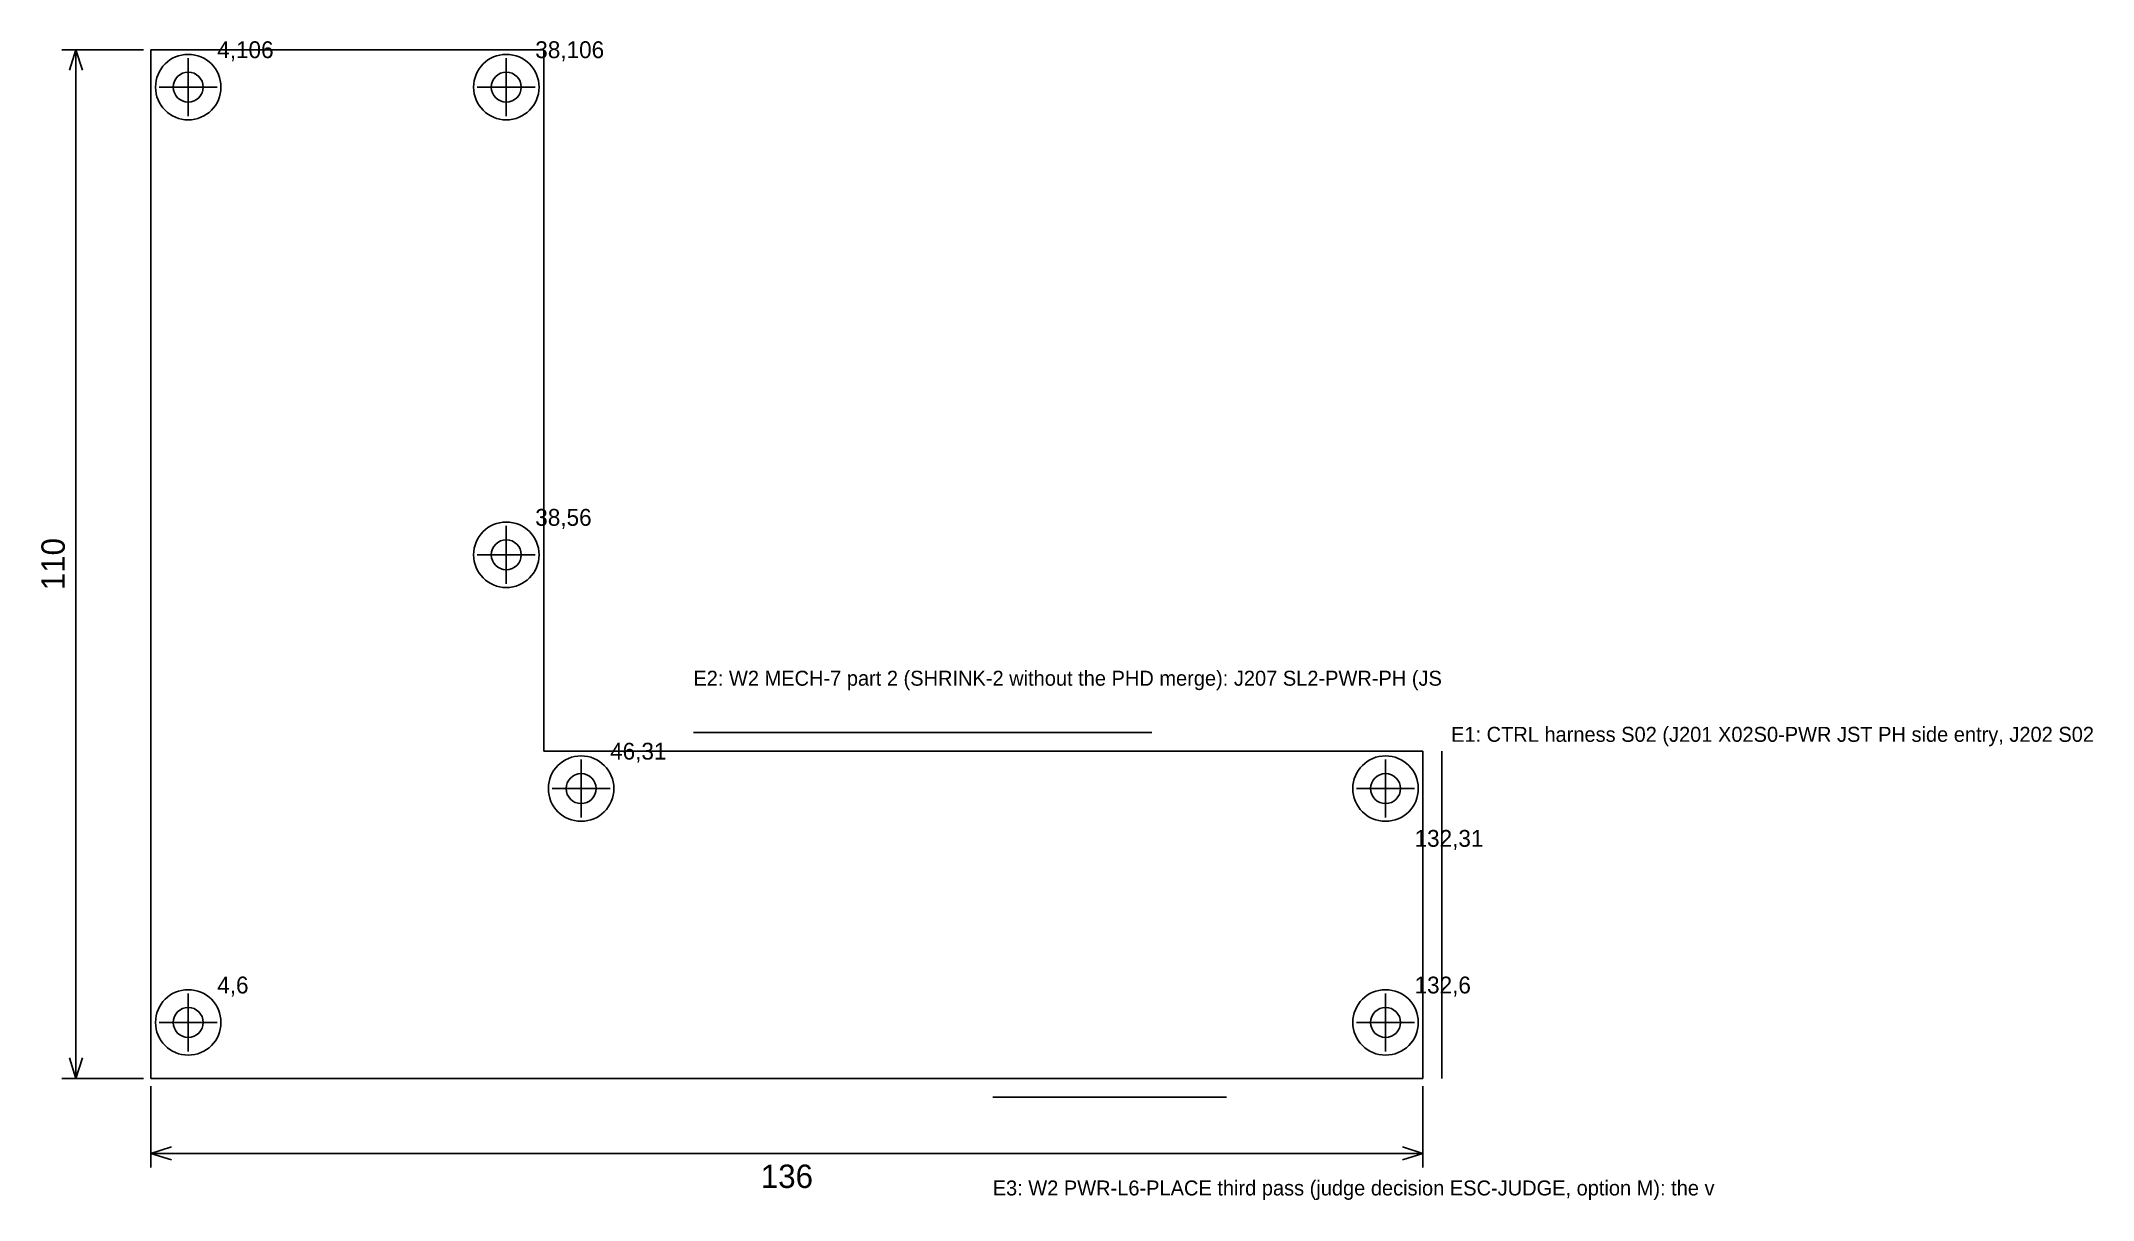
# Model space of a CAD drawing. Extents: x -12 to 208, y -13 to 111.
import ezdxf
from ezdxf.enums import TextEntityAlignment as Align

# ---------------------------------------------------------------- set-up
doc = ezdxf.new("R2010")
doc.units = 0
for name, color, linetype in [('CENTER', 3, 'CONTINUOUS'), ('CUT', 7, 'CONTINUOUS'), ('DIM', 4, 'CONTINUOUS'), ('HIDDEN', 8, 'CONTINUOUS'), ('HOLE', 1, 'CONTINUOUS'), ('TEXT', 7, 'CONTINUOUS')]:
    doc.layers.add(name, color=color, linetype=linetype)

msp = doc.modelspace()

# ---------------------------------------------------------------- linework, layer by layer
at = {"layer": 'CENTER'}
for p, q in [((4, 102.9), (4, 109.1)), ((38, 102.9), (38, 109.1)), ((0.9, 106), (7.1, 106)), ((34.9, 106), (41.1, 106)), ((38, 52.9), (38, 59.1)), ((34.9, 56), (41.1, 56)), ((58, 37), (107, 37)), ((46, 27.9), (46, 34.1)), ((132, 27.9), (132, 34.1)), ((138, 0), (138, 35)), ((42.9, 31), (49.1, 31)), ((128.9, 31), (135.1, 31)), ((4, 2.9), (4, 9.1)), ((132, 2.9), (132, 9.1)), ((0.9, 6), (7.1, 6)), ((128.9, 6), (135.1, 6)), ((90, -2), (115, -2))]:
    msp.add_line(p, q, dxfattribs=at)
at = {"layer": 'CUT'}
for p, q in [((42, 110), (0, 110)), ((0, 110), (0, 0)), ((42, 35), (42, 110)), ((136, 35), (42, 35)), ((136, 0), (136, 35)), ((0, 0), (136, 0))]:
    msp.add_line(p, q, dxfattribs=at)
at = {"layer": 'DIM'}
for p, q in [((-0.8, 110), (-9.5, 110)), ((-8, 110), (-8.7, 107.8)), ((-8, 0), (-8, 110)), ((-8, 110), (-7.3, 107.8)), ((-8, 0), (-8.7, 2.2)), ((-8, 0), (-7.3, 2.2)), ((-0.8, 0), (-9.5, 0)), ((0, -0.8), (0, -9.5)), ((136, -0.8), (136, -9.5)), ((0, -8), (2.2, -7.3)), ((0, -8), (136, -8)), ((0, -8), (2.2, -8.7)), ((136, -8), (133.8, -7.3)), ((136, -8), (133.8, -8.7))]:
    msp.add_line(p, q, dxfattribs=at)
at = {"layer": 'HIDDEN'}
for centre in [(4, 106), (38, 106), (38, 56), (46, 31), (132, 31), (4, 6), (132, 6)]:
    msp.add_circle(centre, 3.5, dxfattribs=at)
at = {"layer": 'HOLE'}
for centre in [(4, 106), (38, 106), (38, 56), (46, 31), (132, 31), (4, 6), (132, 6)]:
    msp.add_circle(centre, 1.6, dxfattribs=at)

# ---------------------------------------------------------------- texts
at = {"layer": 'DIM'}
msp.add_text('110', height=2.5, rotation=90, dxfattribs=at).set_placement((-9.2, 55), align=Align.CENTER)
msp.add_text('136', height=2.5, dxfattribs=at).set_placement((68, -11.7), align=Align.CENTER)
at = {"layer": 'TEXT'}
for s, height, p in [('4,106', 1.8, (7.1, 109.1)), ('38,106', 1.8, (41.1, 109.1)), ('38,56', 1.8, (41.1, 59.1)), ('E2: W2 MECH-7 part 2 (SHRINK-2 without the PHD merge): J207 SL2-PWR-PH (JS', 1.6, (58, 42)), ('E1: CTRL harness S02 (J201 X02S0-PWR JST PH side entry, J202 S02', 1.6, (139, 36)), ('46,31', 1.8, (49.1, 34.1)), ('132,31', 1.8, (135.1, 24.78)), ('4,6', 1.8, (7.1, 9.1)), ('132,6', 1.8, (135.1, 9.1)), ('E3: W2 PWR-L6-PLACE third pass (judge decision ESC-JUDGE, option M): the v', 1.6, (90, -12.5))]:
    msp.add_text(s, height=height, dxfattribs=at).set_placement(p)

doc.saveas('drawing.dxf')
